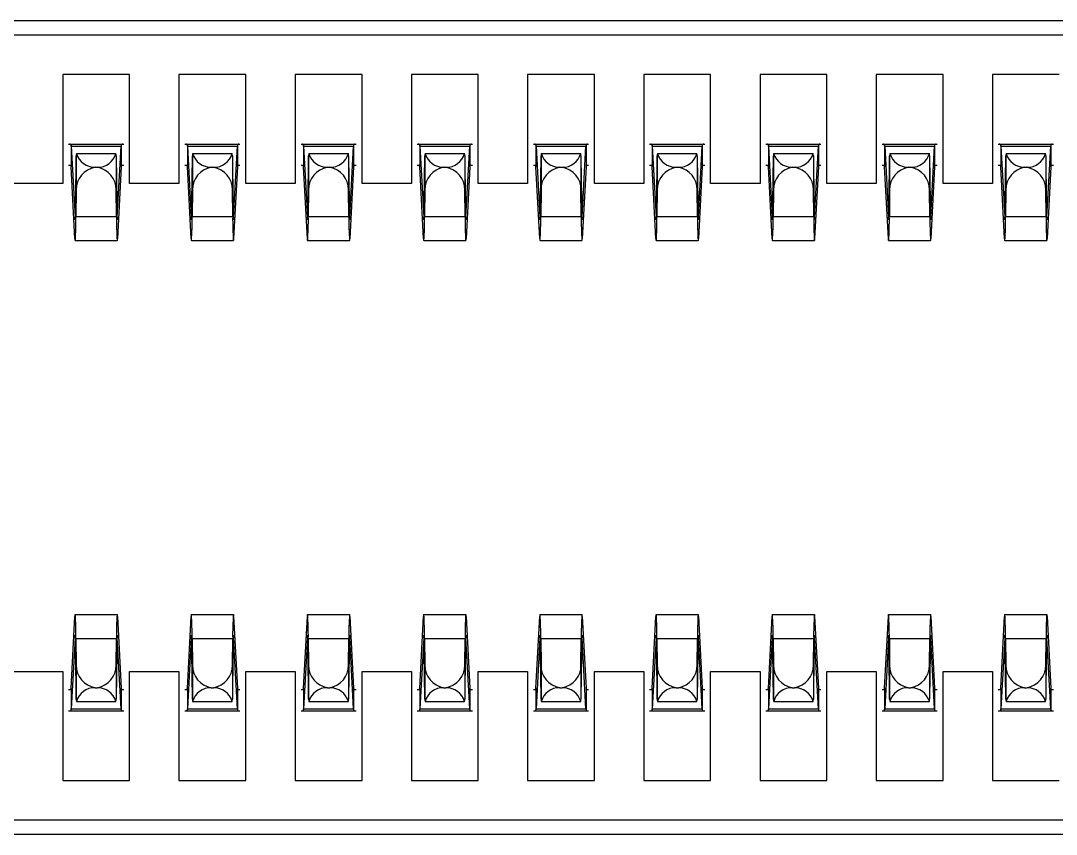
# Model space of a CAD drawing. Header units: millimetres. Extents: x -29 to 45, y -58 to 43.
# Drawn here: x -0.52 to 6.61, y -17.04 to -11.44 of the extents above; entities that cross this region are included whole.
import ezdxf

# ---------------------------------------------------------------- set-up
doc = ezdxf.new("R2010")
doc.units = ezdxf.units.MM

msp = doc.modelspace()

# ---------------------------------------------------------------- linework, layer by layer
at = {"color": 7, "linetype": 'Continuous', "lineweight": 25}
for p, q in [((12.2, -11.44), (-13.75, -11.44)), ((12.3, -11.54), (-13.75, -11.54)), ((0.23, -11.81), (-0.23, -11.81)), ((-0.23, -11.81), (-0.23, -12.56)), ((0.23, -12.56), (0.23, -11.81)), ((0.57, -11.81), (0.57, -12.56)), ((1.03, -11.81), (0.57, -11.81)), ((1.03, -12.56), (1.03, -11.81)), ((1.37, -11.81), (1.37, -12.56)), ((1.83, -11.81), (1.37, -11.81)), ((1.83, -12.56), (1.83, -11.81)), ((2.17, -11.81), (2.17, -12.56)), ((2.63, -11.81), (2.17, -11.81)), ((2.63, -12.56), (2.63, -11.81)), ((3.43, -11.81), (2.97, -11.81)), ((2.97, -11.81), (2.97, -12.56)), ((3.43, -12.56), (3.43, -11.81)), ((4.23, -11.81), (3.77, -11.81)), ((3.77, -11.81), (3.77, -12.56)), ((4.23, -12.56), (4.23, -11.81)), ((5.03, -11.81), (4.57, -11.81)), ((4.57, -11.81), (4.57, -12.56)), ((5.03, -12.56), (5.03, -11.81)), ((5.37, -11.81), (5.37, -12.56)), ((5.83, -11.81), (5.37, -11.81)), ((5.83, -12.56), (5.83, -11.81)), ((6.17, -11.81), (6.17, -12.56)), ((6.63, -11.81), (6.17, -11.81)), ((-0.1896, -12.29), (0.1896, -12.29)), ((-0.1722, -12.2962), (-0.1722, -12.4452)), ((-0.1717, -12.304), (-0.1455, -12.793)), ((-0.1717, -12.304), (0.1717, -12.304)), ((0.1455, -12.793), (0.1717, -12.304)), ((0.1722, -12.2962), (0.1722, -12.4452)), ((0.6104, -12.29), (0.9896, -12.29)), ((0.6278, -12.2962), (0.6278, -12.4452)), ((0.6283, -12.304), (0.6545, -12.793)), ((0.6283, -12.304), (0.9717, -12.304)), ((0.9455, -12.793), (0.9717, -12.304)), ((0.9722, -12.2962), (0.9722, -12.4452)), ((1.4104, -12.29), (1.7896, -12.29)), ((1.4278, -12.2962), (1.4278, -12.4452)), ((1.4283, -12.304), (1.4545, -12.793)), ((1.4283, -12.304), (1.7717, -12.304)), ((1.7455, -12.793), (1.7717, -12.304)), ((1.7722, -12.2962), (1.7722, -12.4452)), ((2.2104, -12.29), (2.5896, -12.29)), ((2.2278, -12.2962), (2.2278, -12.4452)), ((2.2283, -12.304), (2.2545, -12.793)), ((2.2283, -12.304), (2.5717, -12.304)), ((2.5455, -12.793), (2.5717, -12.304)), ((2.5722, -12.2962), (2.5722, -12.4452)), ((3.0104, -12.29), (3.3896, -12.29)), ((3.0278, -12.2962), (3.0278, -12.4452)), ((3.0283, -12.304), (3.0545, -12.793)), ((3.0283, -12.304), (3.3717, -12.304)), ((3.3455, -12.793), (3.3717, -12.304)), ((3.3722, -12.2962), (3.3722, -12.4452)), ((3.8104, -12.29), (4.1896, -12.29)), ((3.8278, -12.2962), (3.8278, -12.4452)), ((3.8283, -12.304), (3.8545, -12.793)), ((3.8283, -12.304), (4.1717, -12.304)), ((4.1455, -12.793), (4.1717, -12.304)), ((4.1722, -12.2962), (4.1722, -12.4452)), ((4.6104, -12.29), (4.9896, -12.29)), ((4.6278, -12.2962), (4.6278, -12.4452)), ((4.6283, -12.304), (4.6545, -12.793)), ((4.6283, -12.304), (4.9717, -12.304)), ((4.9455, -12.793), (4.9717, -12.304)), ((4.9722, -12.2962), (4.9722, -12.4452)), ((5.4104, -12.29), (5.7896, -12.29)), ((5.4278, -12.2962), (5.4278, -12.4452)), ((5.4283, -12.304), (5.4545, -12.793)), ((5.4283, -12.304), (5.7717, -12.304)), ((5.7455, -12.793), (5.7717, -12.304)), ((5.7722, -12.2962), (5.7722, -12.4452)), ((6.2104, -12.29), (6.5896, -12.29)), ((6.2278, -12.2962), (6.2278, -12.4452)), ((6.2283, -12.304), (6.2545, -12.793)), ((6.2283, -12.304), (6.5717, -12.304)), ((6.5455, -12.793), (6.5717, -12.304)), ((6.5722, -12.2962), (6.5722, -12.4452)), ((-0.1412, -12.693), (-0.1375, -12.3702)), ((-0.1375, -12.3702), (-0.1375, -12.6049)), ((-0.1359, -12.354), (0.1359, -12.354)), ((0.1375, -12.3702), (0.1375, -12.6049)), ((0.1375, -12.3702), (0.1412, -12.693)), ((0.6588, -12.693), (0.6625, -12.3702)), ((0.6625, -12.3702), (0.6625, -12.6049)), ((0.6641, -12.354), (0.9359, -12.354)), ((0.9375, -12.3702), (0.9375, -12.6049)), ((0.9375, -12.3702), (0.9412, -12.693)), ((1.4588, -12.693), (1.4625, -12.3702)), ((1.4625, -12.3702), (1.4625, -12.6049)), ((1.4641, -12.354), (1.7359, -12.354)), ((1.7375, -12.3702), (1.7375, -12.6049)), ((1.7375, -12.3702), (1.7412, -12.693)), ((2.2588, -12.693), (2.2625, -12.3702)), ((2.2625, -12.3702), (2.2625, -12.6049)), ((2.2641, -12.354), (2.5359, -12.354)), ((2.5375, -12.3702), (2.5375, -12.6049)), ((2.5375, -12.3702), (2.5412, -12.693)), ((3.0588, -12.693), (3.0625, -12.3702)), ((3.0625, -12.3702), (3.0625, -12.6049)), ((3.0641, -12.354), (3.3359, -12.354)), ((3.3375, -12.3702), (3.3375, -12.6049)), ((3.3375, -12.3702), (3.3412, -12.693)), ((3.8588, -12.693), (3.8625, -12.3702)), ((3.8625, -12.3702), (3.8625, -12.6049)), ((3.8641, -12.354), (4.1359, -12.354)), ((4.1375, -12.3702), (4.1375, -12.6049)), ((4.1375, -12.3702), (4.1412, -12.693)), ((4.6588, -12.693), (4.6625, -12.3702)), ((4.6625, -12.3702), (4.6625, -12.6049)), ((4.6641, -12.354), (4.9359, -12.354)), ((4.9375, -12.3702), (4.9375, -12.6049)), ((4.9375, -12.3702), (4.9412, -12.693)), ((5.4588, -12.693), (5.4625, -12.3702)), ((5.4625, -12.3702), (5.4625, -12.6049)), ((5.4641, -12.354), (5.7359, -12.354)), ((5.7375, -12.3702), (5.7375, -12.6049)), ((5.7375, -12.3702), (5.7412, -12.693)), ((6.2588, -12.693), (6.2625, -12.3702)), ((6.2625, -12.3702), (6.2625, -12.6049)), ((6.2641, -12.354), (6.5359, -12.354)), ((6.5375, -12.3702), (6.5375, -12.6049)), ((6.5375, -12.3702), (6.5412, -12.693)), ((-0.1896, -12.435), (-0.1751, -12.435)), ((-0.146, -12.938), (-0.1722, -12.4452)), ((-0.0081, -12.449), (0.0081, -12.449)), ((0.1722, -12.4452), (0.146, -12.938)), ((0.1751, -12.435), (0.1896, -12.435)), ((0.6104, -12.435), (0.6249, -12.435)), ((0.654, -12.938), (0.6278, -12.4452)), ((0.7919, -12.449), (0.8081, -12.449)), ((0.9722, -12.4452), (0.946, -12.938)), ((0.9751, -12.435), (0.9896, -12.435)), ((1.4104, -12.435), (1.4249, -12.435)), ((1.454, -12.938), (1.4278, -12.4452)), ((1.5919, -12.449), (1.6081, -12.449)), ((1.7722, -12.4452), (1.746, -12.938)), ((1.7751, -12.435), (1.7896, -12.435)), ((2.2104, -12.435), (2.2249, -12.435)), ((2.254, -12.938), (2.2278, -12.4452)), ((2.3919, -12.449), (2.4081, -12.449)), ((2.5722, -12.4452), (2.546, -12.938)), ((2.5751, -12.435), (2.5896, -12.435)), ((3.0104, -12.435), (3.0249, -12.435)), ((3.054, -12.938), (3.0278, -12.4452)), ((3.1919, -12.449), (3.2081, -12.449)), ((3.3722, -12.4452), (3.346, -12.938)), ((3.3751, -12.435), (3.3896, -12.435)), ((3.8104, -12.435), (3.8249, -12.435)), ((3.854, -12.938), (3.8278, -12.4452)), ((3.9919, -12.449), (4.0081, -12.449)), ((4.1722, -12.4452), (4.146, -12.938)), ((4.1751, -12.435), (4.1896, -12.435)), ((4.6104, -12.435), (4.6249, -12.435)), ((4.654, -12.938), (4.6278, -12.4452)), ((4.7919, -12.449), (4.8081, -12.449)), ((4.9722, -12.4452), (4.946, -12.938)), ((4.9751, -12.435), (4.9896, -12.435)), ((5.4104, -12.435), (5.4249, -12.435)), ((5.454, -12.938), (5.4278, -12.4452)), ((5.5919, -12.449), (5.6081, -12.449)), ((5.7722, -12.4452), (5.746, -12.938)), ((5.7751, -12.435), (5.7896, -12.435)), ((6.2104, -12.435), (6.2249, -12.435)), ((6.254, -12.938), (6.2278, -12.4452)), ((6.3919, -12.449), (6.4081, -12.449)), ((6.5722, -12.4452), (6.546, -12.938)), ((6.5751, -12.435), (6.5896, -12.435)), ((-0.23, -12.56), (-0.57, -12.56)), ((-0.1375, -12.6049), (-0.1396, -12.7881)), ((0.1396, -12.7881), (0.1375, -12.6049)), ((0.57, -12.56), (0.23, -12.56)), ((0.6625, -12.6049), (0.6604, -12.7881)), ((0.9396, -12.7881), (0.9375, -12.6049)), ((1.37, -12.56), (1.03, -12.56)), ((1.4625, -12.6049), (1.4604, -12.7881)), ((1.7396, -12.7881), (1.7375, -12.6049)), ((2.17, -12.56), (1.83, -12.56)), ((2.2625, -12.6049), (2.2604, -12.7881)), ((2.5396, -12.7881), (2.5375, -12.6049)), ((2.97, -12.56), (2.63, -12.56)), ((3.0625, -12.6049), (3.0604, -12.7881)), ((3.3396, -12.7881), (3.3375, -12.6049)), ((3.77, -12.56), (3.43, -12.56)), ((3.8625, -12.6049), (3.8604, -12.7881)), ((4.1396, -12.7881), (4.1375, -12.6049)), ((4.57, -12.56), (4.23, -12.56)), ((4.6625, -12.6049), (4.6604, -12.7881)), ((4.9396, -12.7881), (4.9375, -12.6049)), ((5.37, -12.56), (5.03, -12.56)), ((5.4625, -12.6049), (5.4604, -12.7881)), ((5.7396, -12.7881), (5.7375, -12.6049)), ((6.17, -12.56), (5.83, -12.56)), ((6.2625, -12.6049), (6.2604, -12.7881)), ((6.5396, -12.7881), (6.5375, -12.6049)), ((-0.1455, -12.793), (-0.1429, -12.793)), ((-0.1396, -12.7881), (0.1396, -12.7881)), ((0.1429, -12.793), (0.1455, -12.793)), ((0.6545, -12.793), (0.6571, -12.793)), ((0.6604, -12.7881), (0.9396, -12.7881)), ((0.9429, -12.793), (0.9455, -12.793)), ((1.4545, -12.793), (1.4571, -12.793)), ((1.4604, -12.7881), (1.7396, -12.7881)), ((1.7429, -12.793), (1.7455, -12.793)), ((2.2545, -12.793), (2.2571, -12.793)), ((2.2604, -12.7881), (2.5396, -12.7881)), ((2.5429, -12.793), (2.5455, -12.793)), ((3.0545, -12.793), (3.0571, -12.793)), ((3.0604, -12.7881), (3.3396, -12.7881)), ((3.3429, -12.793), (3.3455, -12.793)), ((3.8545, -12.793), (3.8571, -12.793)), ((3.8604, -12.7881), (4.1396, -12.7881)), ((4.1429, -12.793), (4.1455, -12.793)), ((4.6545, -12.793), (4.6571, -12.793)), ((4.6604, -12.7881), (4.9396, -12.7881)), ((4.9429, -12.793), (4.9455, -12.793)), ((5.4545, -12.793), (5.4571, -12.793)), ((5.4604, -12.7881), (5.7396, -12.7881)), ((5.7429, -12.793), (5.7455, -12.793)), ((6.2545, -12.793), (6.2571, -12.793)), ((6.2604, -12.7881), (6.5396, -12.7881)), ((6.5429, -12.793), (6.5455, -12.793)), ((-0.1444, -12.952), (0.1444, -12.952)), ((0.6556, -12.952), (0.9444, -12.952)), ((1.4556, -12.952), (1.7444, -12.952)), ((2.2556, -12.952), (2.5444, -12.952)), ((3.0556, -12.952), (3.3444, -12.952)), ((3.8556, -12.952), (4.1444, -12.952)), ((4.6556, -12.952), (4.9444, -12.952)), ((5.4556, -12.952), (5.7444, -12.952)), ((6.2556, -12.952), (6.5444, -12.952)), ((-0.1722, -16.0348), (-0.146, -15.542)), ((-0.1444, -15.528), (0.1444, -15.528)), ((0.146, -15.542), (0.1722, -16.0348)), ((0.6278, -16.0348), (0.654, -15.542)), ((0.6556, -15.528), (0.9444, -15.528)), ((0.946, -15.542), (0.9722, -16.0348)), ((1.4278, -16.0348), (1.454, -15.542)), ((1.4556, -15.528), (1.7444, -15.528)), ((1.746, -15.542), (1.7722, -16.0348)), ((2.2278, -16.0348), (2.254, -15.542)), ((2.2556, -15.528), (2.5444, -15.528)), ((2.546, -15.542), (2.5722, -16.0348)), ((3.0278, -16.0348), (3.054, -15.542)), ((3.0556, -15.528), (3.3444, -15.528)), ((3.346, -15.542), (3.3722, -16.0348)), ((3.8278, -16.0348), (3.854, -15.542)), ((3.8556, -15.528), (4.1444, -15.528)), ((4.146, -15.542), (4.1722, -16.0348)), ((4.6278, -16.0348), (4.654, -15.542)), ((4.6556, -15.528), (4.9444, -15.528)), ((4.946, -15.542), (4.9722, -16.0348)), ((5.4278, -16.0348), (5.454, -15.542)), ((5.4556, -15.528), (5.7444, -15.528)), ((5.746, -15.542), (5.7722, -16.0348)), ((6.2278, -16.0348), (6.254, -15.542)), ((6.2556, -15.528), (6.5444, -15.528)), ((6.546, -15.542), (6.5722, -16.0348)), ((-0.1455, -15.687), (-0.1717, -16.176)), ((-0.1455, -15.687), (-0.1429, -15.687)), ((-0.1396, -15.6919), (-0.1375, -15.8751)), ((-0.1396, -15.6919), (0.1396, -15.6919)), ((0.1375, -15.8751), (0.1396, -15.6919)), ((0.1429, -15.687), (0.1455, -15.687)), ((0.1717, -16.176), (0.1455, -15.687)), ((0.6545, -15.687), (0.6283, -16.176)), ((0.6545, -15.687), (0.6571, -15.687)), ((0.6604, -15.6919), (0.6625, -15.8751)), ((0.6604, -15.6919), (0.9396, -15.6919)), ((0.9375, -15.8751), (0.9396, -15.6919)), ((0.9429, -15.687), (0.9455, -15.687)), ((0.9717, -16.176), (0.9455, -15.687)), ((1.4545, -15.687), (1.4283, -16.176)), ((1.4545, -15.687), (1.4571, -15.687)), ((1.4604, -15.6919), (1.4625, -15.8751)), ((1.4604, -15.6919), (1.7396, -15.6919)), ((1.7375, -15.8751), (1.7396, -15.6919)), ((1.7429, -15.687), (1.7455, -15.687)), ((1.7717, -16.176), (1.7455, -15.687)), ((2.2545, -15.687), (2.2283, -16.176)), ((2.2545, -15.687), (2.2571, -15.687)), ((2.2604, -15.6919), (2.2625, -15.8751)), ((2.2604, -15.6919), (2.5396, -15.6919)), ((2.5375, -15.8751), (2.5396, -15.6919)), ((2.5429, -15.687), (2.5455, -15.687)), ((2.5717, -16.176), (2.5455, -15.687)), ((3.0545, -15.687), (3.0283, -16.176)), ((3.0545, -15.687), (3.0571, -15.687)), ((3.0604, -15.6919), (3.0625, -15.8751)), ((3.0604, -15.6919), (3.3396, -15.6919)), ((3.3375, -15.8751), (3.3396, -15.6919)), ((3.3429, -15.687), (3.3455, -15.687)), ((3.3717, -16.176), (3.3455, -15.687)), ((3.8545, -15.687), (3.8283, -16.176)), ((3.8545, -15.687), (3.8571, -15.687)), ((3.8604, -15.6919), (3.8625, -15.8751)), ((3.8604, -15.6919), (4.1396, -15.6919)), ((4.1375, -15.8751), (4.1396, -15.6919)), ((4.1429, -15.687), (4.1455, -15.687)), ((4.1717, -16.176), (4.1455, -15.687)), ((4.6545, -15.687), (4.6283, -16.176)), ((4.6545, -15.687), (4.6571, -15.687)), ((4.6604, -15.6919), (4.6625, -15.8751)), ((4.6604, -15.6919), (4.9396, -15.6919)), ((4.9375, -15.8751), (4.9396, -15.6919)), ((4.9429, -15.687), (4.9455, -15.687)), ((4.9717, -16.176), (4.9455, -15.687)), ((5.4545, -15.687), (5.4283, -16.176)), ((5.4545, -15.687), (5.4571, -15.687)), ((5.4604, -15.6919), (5.4625, -15.8751)), ((5.4604, -15.6919), (5.7396, -15.6919)), ((5.7375, -15.8751), (5.7396, -15.6919)), ((5.7429, -15.687), (5.7455, -15.687)), ((5.7717, -16.176), (5.7455, -15.687)), ((6.2545, -15.687), (6.2283, -16.176)), ((6.2545, -15.687), (6.2571, -15.687)), ((6.2604, -15.6919), (6.2625, -15.8751)), ((6.2604, -15.6919), (6.5396, -15.6919)), ((6.5375, -15.8751), (6.5396, -15.6919)), ((6.5429, -15.687), (6.5455, -15.687)), ((6.5717, -16.176), (6.5455, -15.687)), ((-0.1375, -16.1098), (-0.1412, -15.787)), ((0.1412, -15.787), (0.1375, -16.1098)), ((0.6625, -16.1098), (0.6588, -15.787)), ((0.9412, -15.787), (0.9375, -16.1098)), ((1.4625, -16.1098), (1.4588, -15.787)), ((1.7412, -15.787), (1.7375, -16.1098)), ((2.2625, -16.1098), (2.2588, -15.787)), ((2.5412, -15.787), (2.5375, -16.1098)), ((3.0625, -16.1098), (3.0588, -15.787)), ((3.3412, -15.787), (3.3375, -16.1098)), ((3.8625, -16.1098), (3.8588, -15.787)), ((4.1412, -15.787), (4.1375, -16.1098)), ((4.6625, -16.1098), (4.6588, -15.787)), ((4.9412, -15.787), (4.9375, -16.1098)), ((5.4625, -16.1098), (5.4588, -15.787)), ((5.7412, -15.787), (5.7375, -16.1098)), ((6.2625, -16.1098), (6.2588, -15.787)), ((6.5412, -15.787), (6.5375, -16.1098)), ((-0.1375, -15.8751), (-0.1375, -16.1098)), ((0.1375, -15.8751), (0.1375, -16.1098)), ((0.6625, -15.8751), (0.6625, -16.1098)), ((0.9375, -15.8751), (0.9375, -16.1098)), ((1.4625, -15.8751), (1.4625, -16.1098)), ((1.7375, -15.8751), (1.7375, -16.1098)), ((2.2625, -15.8751), (2.2625, -16.1098)), ((2.5375, -15.8751), (2.5375, -16.1098)), ((3.0625, -15.8751), (3.0625, -16.1098)), ((3.3375, -15.8751), (3.3375, -16.1098)), ((3.8625, -15.8751), (3.8625, -16.1098)), ((4.1375, -15.8751), (4.1375, -16.1098)), ((4.6625, -15.8751), (4.6625, -16.1098)), ((4.9375, -15.8751), (4.9375, -16.1098)), ((5.4625, -15.8751), (5.4625, -16.1098)), ((5.7375, -15.8751), (5.7375, -16.1098)), ((6.2625, -15.8751), (6.2625, -16.1098)), ((6.5375, -15.8751), (6.5375, -16.1098)), ((-0.57, -15.92), (-0.23, -15.92)), ((-0.23, -15.92), (-0.23, -16.67)), ((0.23, -16.67), (0.23, -15.92)), ((0.23, -15.92), (0.57, -15.92)), ((0.57, -15.92), (0.57, -16.67)), ((1.03, -16.67), (1.03, -15.92)), ((1.03, -15.92), (1.37, -15.92)), ((1.37, -15.92), (1.37, -16.67)), ((1.83, -16.67), (1.83, -15.92)), ((1.83, -15.92), (2.17, -15.92)), ((2.17, -15.92), (2.17, -16.67)), ((2.63, -16.67), (2.63, -15.92)), ((2.63, -15.92), (2.97, -15.92)), ((2.97, -15.92), (2.97, -16.67)), ((3.43, -16.67), (3.43, -15.92)), ((3.43, -15.92), (3.77, -15.92)), ((3.77, -15.92), (3.77, -16.67)), ((4.23, -16.67), (4.23, -15.92)), ((4.23, -15.92), (4.57, -15.92)), ((4.57, -15.92), (4.57, -16.67)), ((5.03, -16.67), (5.03, -15.92)), ((5.03, -15.92), (5.37, -15.92)), ((5.37, -15.92), (5.37, -16.67)), ((5.83, -16.67), (5.83, -15.92)), ((5.83, -15.92), (6.17, -15.92)), ((6.17, -15.92), (6.17, -16.67)), ((-0.1722, -16.0348), (-0.1722, -16.1838)), ((-0.0081, -16.031), (0.0081, -16.031)), ((0.1722, -16.0348), (0.1722, -16.1838)), ((0.6278, -16.0348), (0.6278, -16.1838)), ((0.7919, -16.031), (0.8081, -16.031)), ((0.9722, -16.0348), (0.9722, -16.1838)), ((1.4278, -16.0348), (1.4278, -16.1838)), ((1.5919, -16.031), (1.6081, -16.031)), ((1.7722, -16.0348), (1.7722, -16.1838)), ((2.2278, -16.0348), (2.2278, -16.1838)), ((2.3919, -16.031), (2.4081, -16.031)), ((2.5722, -16.0348), (2.5722, -16.1838)), ((3.0278, -16.0348), (3.0278, -16.1838)), ((3.1919, -16.031), (3.2081, -16.031)), ((3.3722, -16.0348), (3.3722, -16.1838)), ((3.8278, -16.0348), (3.8278, -16.1838)), ((3.9919, -16.031), (4.0081, -16.031)), ((4.1722, -16.0348), (4.1722, -16.1838)), ((4.6278, -16.0348), (4.6278, -16.1838)), ((4.7919, -16.031), (4.8081, -16.031)), ((4.9722, -16.0348), (4.9722, -16.1838)), ((5.4278, -16.0348), (5.4278, -16.1838)), ((5.5919, -16.031), (5.6081, -16.031)), ((5.7722, -16.0348), (5.7722, -16.1838)), ((6.2278, -16.0348), (6.2278, -16.1838)), ((6.3919, -16.031), (6.4081, -16.031)), ((6.5722, -16.0348), (6.5722, -16.1838)), ((-0.1751, -16.045), (-0.1896, -16.045)), ((0.1896, -16.045), (0.1751, -16.045)), ((0.6249, -16.045), (0.6104, -16.045)), ((0.9896, -16.045), (0.9751, -16.045)), ((1.4249, -16.045), (1.4104, -16.045)), ((1.7896, -16.045), (1.7751, -16.045)), ((2.2249, -16.045), (2.2104, -16.045)), ((2.5896, -16.045), (2.5751, -16.045)), ((3.0249, -16.045), (3.0104, -16.045)), ((3.3896, -16.045), (3.3751, -16.045)), ((3.8249, -16.045), (3.8104, -16.045)), ((4.1896, -16.045), (4.1751, -16.045)), ((4.6249, -16.045), (4.6104, -16.045)), ((4.9896, -16.045), (4.9751, -16.045)), ((5.4249, -16.045), (5.4104, -16.045)), ((5.7896, -16.045), (5.7751, -16.045)), ((6.2249, -16.045), (6.2104, -16.045)), ((6.5896, -16.045), (6.5751, -16.045)), ((-0.1717, -16.176), (0.1717, -16.176)), ((-0.1359, -16.126), (0.1359, -16.126)), ((0.6283, -16.176), (0.9717, -16.176)), ((0.6641, -16.126), (0.9359, -16.126)), ((1.4283, -16.176), (1.7717, -16.176)), ((1.4641, -16.126), (1.7359, -16.126)), ((2.2283, -16.176), (2.5717, -16.176)), ((2.2641, -16.126), (2.5359, -16.126)), ((3.0283, -16.176), (3.3717, -16.176)), ((3.0641, -16.126), (3.3359, -16.126)), ((3.8283, -16.176), (4.1717, -16.176)), ((3.8641, -16.126), (4.1359, -16.126)), ((4.6283, -16.176), (4.9717, -16.176)), ((4.6641, -16.126), (4.9359, -16.126)), ((5.4283, -16.176), (5.7717, -16.176)), ((5.4641, -16.126), (5.7359, -16.126)), ((6.2283, -16.176), (6.5717, -16.176)), ((6.2641, -16.126), (6.5359, -16.126)), ((-0.1896, -16.19), (0.1896, -16.19)), ((0.6104, -16.19), (0.9896, -16.19)), ((1.4104, -16.19), (1.7896, -16.19)), ((2.2104, -16.19), (2.5896, -16.19)), ((3.0104, -16.19), (3.3896, -16.19)), ((3.8104, -16.19), (4.1896, -16.19)), ((4.6104, -16.19), (4.9896, -16.19)), ((5.4104, -16.19), (5.7896, -16.19)), ((6.2104, -16.19), (6.5896, -16.19)), ((-0.23, -16.67), (0.23, -16.67)), ((0.57, -16.67), (1.03, -16.67)), ((1.37, -16.67), (1.83, -16.67)), ((2.17, -16.67), (2.63, -16.67)), ((2.97, -16.67), (3.43, -16.67)), ((3.77, -16.67), (4.23, -16.67)), ((4.57, -16.67), (5.03, -16.67)), ((5.37, -16.67), (5.83, -16.67)), ((6.17, -16.67), (6.63, -16.67)), ((-13.75, -16.94), (13.75, -16.94)), ((-13.75, -17.04), (13.75, -17.04))]:
    msp.add_line(p, q, dxfattribs=at)
at = {"color": 7, "linetype": 'Continuous', "lineweight": 25, "flags": 128}
for points in [[(-0.1412, -12.693), (-0.1417, -12.7319), (-0.1422, -12.764), (-0.1428, -12.7883), (-0.1434, -12.8037), (-0.1441, -12.8097), (-0.1448, -12.8061), (-0.1455, -12.793)], [(0.1455, -12.793), (0.1448, -12.8061), (0.1441, -12.8097), (0.1434, -12.8037), (0.1428, -12.7883), (0.1422, -12.764), (0.1417, -12.7319), (0.1412, -12.693)], [(0.6588, -12.693), (0.6583, -12.7319), (0.6578, -12.764), (0.6572, -12.7883), (0.6566, -12.8037), (0.6559, -12.8097), (0.6552, -12.8061), (0.6545, -12.793)], [(0.9455, -12.793), (0.9448, -12.8061), (0.9441, -12.8097), (0.9434, -12.8037), (0.9428, -12.7883), (0.9422, -12.764), (0.9417, -12.7319), (0.9412, -12.693)], [(1.4588, -12.693), (1.4583, -12.7319), (1.4578, -12.764), (1.4572, -12.7883), (1.4566, -12.8037), (1.4559, -12.8097), (1.4552, -12.8061), (1.4545, -12.793)], [(1.7455, -12.793), (1.7448, -12.8061), (1.7441, -12.8097), (1.7434, -12.8037), (1.7428, -12.7883), (1.7422, -12.764), (1.7417, -12.7319), (1.7412, -12.693)], [(2.2588, -12.693), (2.2583, -12.7319), (2.2578, -12.764), (2.2572, -12.7883), (2.2566, -12.8037), (2.2559, -12.8097), (2.2552, -12.8061), (2.2545, -12.793)], [(2.5455, -12.793), (2.5448, -12.8061), (2.5441, -12.8097), (2.5434, -12.8037), (2.5428, -12.7883), (2.5422, -12.764), (2.5417, -12.7319), (2.5412, -12.693)], [(3.0588, -12.693), (3.0583, -12.7319), (3.0578, -12.764), (3.0572, -12.7883), (3.0566, -12.8037), (3.0559, -12.8097), (3.0552, -12.8061), (3.0545, -12.793)], [(3.3455, -12.793), (3.3448, -12.8061), (3.3441, -12.8097), (3.3434, -12.8037), (3.3428, -12.7883), (3.3422, -12.764), (3.3417, -12.7319), (3.3412, -12.693)], [(3.8588, -12.693), (3.8583, -12.7319), (3.8578, -12.764), (3.8572, -12.7883), (3.8566, -12.8037), (3.8559, -12.8097), (3.8552, -12.8061), (3.8545, -12.793)], [(4.1455, -12.793), (4.1448, -12.8061), (4.1441, -12.8097), (4.1434, -12.8037), (4.1428, -12.7883), (4.1422, -12.764), (4.1417, -12.7319), (4.1412, -12.693)], [(4.6588, -12.693), (4.6583, -12.7319), (4.6578, -12.764), (4.6572, -12.7883), (4.6566, -12.8037), (4.6559, -12.8097), (4.6552, -12.8061), (4.6545, -12.793)], [(4.9455, -12.793), (4.9448, -12.8061), (4.9441, -12.8097), (4.9434, -12.8037), (4.9428, -12.7883), (4.9422, -12.764), (4.9417, -12.7319), (4.9412, -12.693)], [(5.4588, -12.693), (5.4583, -12.7319), (5.4578, -12.764), (5.4572, -12.7883), (5.4566, -12.8037), (5.4559, -12.8097), (5.4552, -12.8061), (5.4545, -12.793)], [(5.7455, -12.793), (5.7448, -12.8061), (5.7441, -12.8097), (5.7434, -12.8037), (5.7428, -12.7883), (5.7422, -12.764), (5.7417, -12.7319), (5.7412, -12.693)], [(6.2588, -12.693), (6.2583, -12.7319), (6.2578, -12.764), (6.2572, -12.7883), (6.2566, -12.8037), (6.2559, -12.8097), (6.2552, -12.8061), (6.2545, -12.793)], [(6.5455, -12.793), (6.5448, -12.8061), (6.5441, -12.8097), (6.5434, -12.8037), (6.5428, -12.7883), (6.5422, -12.764), (6.5417, -12.7319), (6.5412, -12.693)], [(-0.1455, -15.687), (-0.1448, -15.6739), (-0.1441, -15.6703), (-0.1434, -15.6763), (-0.1428, -15.6917), (-0.1422, -15.716), (-0.1417, -15.7481), (-0.1412, -15.787)], [(0.1412, -15.787), (0.1417, -15.7481), (0.1422, -15.716), (0.1428, -15.6917), (0.1434, -15.6763), (0.1441, -15.6703), (0.1448, -15.6739), (0.1455, -15.687)], [(0.6545, -15.687), (0.6552, -15.6739), (0.6559, -15.6703), (0.6566, -15.6763), (0.6572, -15.6917), (0.6578, -15.716), (0.6583, -15.7481), (0.6588, -15.787)], [(0.9412, -15.787), (0.9417, -15.7481), (0.9422, -15.716), (0.9428, -15.6917), (0.9434, -15.6763), (0.9441, -15.6703), (0.9448, -15.6739), (0.9455, -15.687)], [(1.4545, -15.687), (1.4552, -15.6739), (1.4559, -15.6703), (1.4566, -15.6763), (1.4572, -15.6917), (1.4578, -15.716), (1.4583, -15.7481), (1.4588, -15.787)], [(1.7412, -15.787), (1.7417, -15.7481), (1.7422, -15.716), (1.7428, -15.6917), (1.7434, -15.6763), (1.7441, -15.6703), (1.7448, -15.6739), (1.7455, -15.687)], [(2.2545, -15.687), (2.2552, -15.6739), (2.2559, -15.6703), (2.2566, -15.6763), (2.2572, -15.6917), (2.2578, -15.716), (2.2583, -15.7481), (2.2588, -15.787)], [(2.5412, -15.787), (2.5417, -15.7481), (2.5422, -15.716), (2.5428, -15.6917), (2.5434, -15.6763), (2.5441, -15.6703), (2.5448, -15.6739), (2.5455, -15.687)], [(3.0545, -15.687), (3.0552, -15.6739), (3.0559, -15.6703), (3.0566, -15.6763), (3.0572, -15.6917), (3.0578, -15.716), (3.0583, -15.7481), (3.0588, -15.787)], [(3.3412, -15.787), (3.3417, -15.7481), (3.3422, -15.716), (3.3428, -15.6917), (3.3434, -15.6763), (3.3441, -15.6703), (3.3448, -15.6739), (3.3455, -15.687)], [(3.8545, -15.687), (3.8552, -15.6739), (3.8559, -15.6703), (3.8566, -15.6763), (3.8572, -15.6917), (3.8578, -15.716), (3.8583, -15.7481), (3.8588, -15.787)], [(4.1412, -15.787), (4.1417, -15.7481), (4.1422, -15.716), (4.1428, -15.6917), (4.1434, -15.6763), (4.1441, -15.6703), (4.1448, -15.6739), (4.1455, -15.687)], [(4.6545, -15.687), (4.6552, -15.6739), (4.6559, -15.6703), (4.6566, -15.6763), (4.6572, -15.6917), (4.6578, -15.716), (4.6583, -15.7481), (4.6588, -15.787)], [(4.9412, -15.787), (4.9417, -15.7481), (4.9422, -15.716), (4.9428, -15.6917), (4.9434, -15.6763), (4.9441, -15.6703), (4.9448, -15.6739), (4.9455, -15.687)], [(5.4545, -15.687), (5.4552, -15.6739), (5.4559, -15.6703), (5.4566, -15.6763), (5.4572, -15.6917), (5.4578, -15.716), (5.4583, -15.7481), (5.4588, -15.787)], [(5.7412, -15.787), (5.7417, -15.7481), (5.7422, -15.716), (5.7428, -15.6917), (5.7434, -15.6763), (5.7441, -15.6703), (5.7448, -15.6739), (5.7455, -15.687)], [(6.2545, -15.687), (6.2552, -15.6739), (6.2559, -15.6703), (6.2566, -15.6763), (6.2572, -15.6917), (6.2578, -15.716), (6.2583, -15.7481), (6.2588, -15.787)], [(6.5412, -15.787), (6.5417, -15.7481), (6.5422, -15.716), (6.5428, -15.6917), (6.5434, -15.6763), (6.5441, -15.6703), (6.5448, -15.6739), (6.5455, -15.687)]]:
    msp.add_lwpolyline(points, dxfattribs=at)
at = {"color": 7, "linetype": 'Continuous', "lineweight": 25}
for centre, radius, start, end in [((-0.4639, -12.3188), 0.2926, 2.901, 4.43279), ((0.4639, -12.3188), 0.2926, 175.56721, 177.099), ((0.3361, -12.3188), 0.2926, 2.901, 4.43279), ((1.2639, -12.3188), 0.2926, 175.56721, 177.099), ((1.1361, -12.3188), 0.2926, 2.901, 4.43279), ((2.0639, -12.3188), 0.2926, 175.56721, 177.099), ((1.9361, -12.3188), 0.2926, 2.901, 4.43279), ((2.8639, -12.3188), 0.2926, 175.56721, 177.099), ((2.7361, -12.3188), 0.2926, 2.901, 4.43279), ((3.6639, -12.3188), 0.2926, 175.56721, 177.099), ((3.5361, -12.3188), 0.2926, 2.901, 4.43279), ((4.4639, -12.3188), 0.2926, 175.56721, 177.099), ((4.3361, -12.3188), 0.2926, 2.901, 4.43279), ((5.2639, -12.3188), 0.2926, 175.56721, 177.099), ((5.1361, -12.3188), 0.2926, 2.901, 4.43279), ((6.0639, -12.3188), 0.2926, 175.56721, 177.099), ((5.9361, -12.3188), 0.2926, 2.901, 4.43279), ((6.8639, -12.3188), 0.2926, 175.56721, 177.099), ((0.0615, -12.3811), 0.1993, 172.17078, 176.84435), ((-0.0087, -12.3162), 0.1328, 196.53104, 270.22231), ((0.0113, -12.3198), 0.1292, 268.59197, 344.65469), ((-0.0615, -12.3811), 0.1993, 3.15565, 7.82922), ((0.8615, -12.3811), 0.1993, 172.17078, 176.84435), ((0.7913, -12.3162), 0.1328, 196.53104, 270.22231), ((0.8113, -12.3198), 0.1292, 268.59197, 344.65469), ((0.7385, -12.3811), 0.1993, 3.15565, 7.82922), ((1.6615, -12.3811), 0.1993, 172.17078, 176.84435), ((1.5913, -12.3162), 0.1328, 196.53104, 270.22231), ((1.6113, -12.3198), 0.1292, 268.59197, 344.65469), ((1.5385, -12.3811), 0.1993, 3.15565, 7.82922), ((2.4615, -12.3811), 0.1993, 172.17078, 176.84435), ((2.3913, -12.3162), 0.1328, 196.53104, 270.22231), ((2.4113, -12.3198), 0.1292, 268.59197, 344.65469), ((2.3385, -12.3811), 0.1993, 3.15565, 7.82922), ((3.2615, -12.3811), 0.1993, 172.17078, 176.84435), ((3.1913, -12.3162), 0.1328, 196.53104, 270.22231), ((3.2113, -12.3198), 0.1292, 268.59197, 344.65469), ((3.1385, -12.3811), 0.1993, 3.15565, 7.82922), ((4.0615, -12.3811), 0.1993, 172.17078, 176.84435), ((3.9913, -12.3162), 0.1328, 196.53104, 270.22231), ((4.0113, -12.3198), 0.1292, 268.59197, 344.65469), ((3.9385, -12.3811), 0.1993, 3.15565, 7.82922), ((4.8615, -12.3811), 0.1993, 172.17078, 176.84435), ((4.7913, -12.3162), 0.1328, 196.53104, 270.22231), ((4.8113, -12.3198), 0.1292, 268.59197, 344.65469), ((4.7385, -12.3811), 0.1993, 3.15565, 7.82922), ((5.6615, -12.3811), 0.1993, 172.17078, 176.84435), ((5.5913, -12.3162), 0.1328, 196.53104, 270.22231), ((5.6113, -12.3198), 0.1292, 268.59197, 344.65469), ((5.5385, -12.3811), 0.1993, 3.15565, 7.82922), ((6.4615, -12.3811), 0.1993, 172.17078, 176.84435), ((6.3913, -12.3162), 0.1328, 196.53104, 270.22231), ((6.4113, -12.3198), 0.1292, 268.59197, 344.65469), ((6.3385, -12.3811), 0.1993, 3.15565, 7.82922), ((-0.1966, -12.4468), 0.0245, 3.66815, 28.79072), ((0.0171, -12.6016), 0.1546, 99.39617, 181.24139), ((-0.0171, -12.6016), 0.1546, 358.75861, 80.60383), ((0.1966, -12.4468), 0.0245, 151.20928, 176.33185), ((0.6034, -12.4468), 0.0245, 3.66815, 28.79072), ((0.8171, -12.6016), 0.1546, 99.39617, 181.24139), ((0.7829, -12.6016), 0.1546, 358.75861, 80.60383), ((0.9966, -12.4468), 0.0245, 151.20928, 176.33185), ((1.4034, -12.4468), 0.0245, 3.66815, 28.79072), ((1.6171, -12.6016), 0.1546, 99.39617, 181.24139), ((1.5829, -12.6016), 0.1546, 358.75861, 80.60383), ((1.7966, -12.4468), 0.0245, 151.20928, 176.33185), ((2.2034, -12.4468), 0.0245, 3.66815, 28.79072), ((2.4171, -12.6016), 0.1546, 99.39617, 181.24139), ((2.3829, -12.6016), 0.1546, 358.75861, 80.60383), ((2.5966, -12.4468), 0.0245, 151.20928, 176.33185), ((3.0034, -12.4468), 0.0245, 3.66815, 28.79072), ((3.2171, -12.6016), 0.1546, 99.39617, 181.24139), ((3.1829, -12.6016), 0.1546, 358.75861, 80.60383), ((3.3966, -12.4468), 0.0245, 151.20928, 176.33185), ((3.8034, -12.4468), 0.0245, 3.66815, 28.79072), ((4.0171, -12.6016), 0.1546, 99.39617, 181.24139), ((3.9829, -12.6016), 0.1546, 358.75861, 80.60383), ((4.1966, -12.4468), 0.0245, 151.20928, 176.33185), ((4.6034, -12.4468), 0.0245, 3.66815, 28.79072), ((4.8171, -12.6016), 0.1546, 99.39617, 181.24139), ((4.7829, -12.6016), 0.1546, 358.75861, 80.60383), ((4.9966, -12.4468), 0.0245, 151.20928, 176.33185), ((5.4034, -12.4468), 0.0245, 3.66815, 28.79072), ((5.6171, -12.6016), 0.1546, 99.39617, 181.24139), ((5.5829, -12.6016), 0.1546, 358.75861, 80.60383), ((5.7966, -12.4468), 0.0245, 151.20928, 176.33185), ((6.2034, -12.4468), 0.0245, 3.66815, 28.79072), ((6.4171, -12.6016), 0.1546, 99.39617, 181.24139), ((6.3829, -12.6016), 0.1546, 358.75861, 80.60383), ((6.5966, -12.4468), 0.0245, 151.20928, 176.33185), ((-1.9429, -12.8169), 1.8035, 355.70433, 0.91633), ((2.2556, -12.8077), 2.1161, 179.46883, 183.9105), ((-1.1429, -12.8169), 1.8035, 355.70433, 0.91633), ((3.0556, -12.8077), 2.1161, 179.46883, 183.9105), ((-0.3429, -12.8169), 1.8035, 355.70433, 0.91633), ((3.8556, -12.8077), 2.1161, 179.46883, 183.9105), ((0.4571, -12.8169), 1.8035, 355.70433, 0.91633), ((4.6556, -12.8077), 2.1161, 179.46883, 183.9105), ((1.2571, -12.8169), 1.8035, 355.70433, 0.91633), ((5.4556, -12.8077), 2.1161, 179.46883, 183.9105), ((2.0571, -12.8169), 1.8035, 355.70433, 0.91633), ((6.2556, -12.8077), 2.1161, 179.46883, 183.9105), ((2.8571, -12.8169), 1.8035, 355.70433, 0.91633), ((7.0556, -12.8077), 2.1161, 179.46883, 183.9105), ((3.6571, -12.8169), 1.8035, 355.70433, 0.91633), ((7.8556, -12.8077), 2.1161, 179.46883, 183.9105), ((4.4571, -12.8169), 1.8035, 355.70433, 0.91633), ((8.6556, -12.8077), 2.1161, 179.46883, 183.9105), ((-0.0986, -12.9398), 0.0475, 177.86927, 194.93838), ((0.0986, -12.9398), 0.0475, 345.06162, 2.13073), ((0.7014, -12.9398), 0.0475, 177.86927, 194.93838), ((0.8986, -12.9398), 0.0475, 345.06162, 2.13073), ((1.5014, -12.9398), 0.0475, 177.86927, 194.93838), ((1.6986, -12.9398), 0.0475, 345.06162, 2.13073), ((2.3014, -12.9398), 0.0475, 177.86927, 194.93838), ((2.4986, -12.9398), 0.0475, 345.06162, 2.13073), ((3.1014, -12.9398), 0.0475, 177.86927, 194.93838), ((3.2986, -12.9398), 0.0475, 345.06162, 2.13073), ((3.9014, -12.9398), 0.0475, 177.86927, 194.93838), ((4.0986, -12.9398), 0.0475, 345.06162, 2.13073), ((4.7014, -12.9398), 0.0475, 177.86927, 194.93838), ((4.8986, -12.9398), 0.0475, 345.06162, 2.13073), ((5.5014, -12.9398), 0.0475, 177.86927, 194.93838), ((5.6986, -12.9398), 0.0475, 345.06162, 2.13073), ((6.3014, -12.9398), 0.0475, 177.86927, 194.93838), ((6.4986, -12.9398), 0.0475, 345.06162, 2.13073), ((-0.0986, -15.5402), 0.0475, 165.06162, 182.13073), ((-2.2556, -15.6723), 2.1161, 359.46883, 3.9105), ((1.9429, -15.6631), 1.8035, 175.70433, 180.91633), ((0.0986, -15.5402), 0.0475, 357.86927, 14.93838), ((0.7014, -15.5402), 0.0475, 165.06162, 182.13073), ((-1.4556, -15.6723), 2.1161, 359.46883, 3.9105), ((2.7429, -15.6631), 1.8035, 175.70433, 180.91633), ((0.8986, -15.5402), 0.0475, 357.86927, 14.93838), ((1.5014, -15.5402), 0.0475, 165.06162, 182.13073), ((-0.6556, -15.6723), 2.1161, 359.46883, 3.9105), ((3.5429, -15.6631), 1.8035, 175.70433, 180.91633), ((1.6986, -15.5402), 0.0475, 357.86927, 14.93838), ((2.3014, -15.5402), 0.0475, 165.06162, 182.13073), ((0.1444, -15.6723), 2.1161, 359.46883, 3.9105), ((4.3429, -15.6631), 1.8035, 175.70433, 180.91633), ((2.4986, -15.5402), 0.0475, 357.86927, 14.93838), ((3.1014, -15.5402), 0.0475, 165.06162, 182.13073), ((0.9444, -15.6723), 2.1161, 359.46883, 3.9105), ((5.1429, -15.6631), 1.8035, 175.70433, 180.91633), ((3.2986, -15.5402), 0.0475, 357.86927, 14.93838), ((3.9014, -15.5402), 0.0475, 165.06162, 182.13073), ((1.7444, -15.6723), 2.1161, 359.46883, 3.9105), ((5.9429, -15.6631), 1.8035, 175.70433, 180.91633), ((4.0986, -15.5402), 0.0475, 357.86927, 14.93838), ((4.7014, -15.5402), 0.0475, 165.06162, 182.13073), ((2.5444, -15.6723), 2.1161, 359.46883, 3.9105), ((6.7429, -15.6631), 1.8035, 175.70433, 180.91633), ((4.8986, -15.5402), 0.0475, 357.86927, 14.93838), ((5.5014, -15.5402), 0.0475, 165.06162, 182.13073), ((3.3444, -15.6723), 2.1161, 359.46883, 3.9105), ((7.5429, -15.6631), 1.8035, 175.70433, 180.91633), ((5.6986, -15.5402), 0.0475, 357.86927, 14.93838), ((6.3014, -15.5402), 0.0475, 165.06162, 182.13073), ((4.1444, -15.6723), 2.1161, 359.46883, 3.9105), ((8.3429, -15.6631), 1.8035, 175.70433, 180.91633), ((6.4986, -15.5402), 0.0475, 357.86927, 14.93838), ((0.0171, -15.8784), 0.1546, 178.75861, 260.60383), ((-0.0171, -15.8784), 0.1546, 279.39617, 1.24139), ((0.8171, -15.8784), 0.1546, 178.75861, 260.60383), ((0.7829, -15.8784), 0.1546, 279.39617, 1.24139), ((1.6171, -15.8784), 0.1546, 178.75861, 260.60383), ((1.5829, -15.8784), 0.1546, 279.39617, 1.24139), ((2.4171, -15.8784), 0.1546, 178.75861, 260.60383), ((2.3829, -15.8784), 0.1546, 279.39617, 1.24139), ((3.2171, -15.8784), 0.1546, 178.75861, 260.60383), ((3.1829, -15.8784), 0.1546, 279.39617, 1.24139), ((4.0171, -15.8784), 0.1546, 178.75861, 260.60383), ((3.9829, -15.8784), 0.1546, 279.39617, 1.24139), ((4.8171, -15.8784), 0.1546, 178.75861, 260.60383), ((4.7829, -15.8784), 0.1546, 279.39617, 1.24139), ((5.6171, -15.8784), 0.1546, 178.75861, 260.60383), ((5.5829, -15.8784), 0.1546, 279.39617, 1.24139), ((6.4171, -15.8784), 0.1546, 178.75861, 260.60383), ((6.3829, -15.8784), 0.1546, 279.39617, 1.24139), ((-0.1966, -16.0332), 0.0245, 331.20928, 356.33185), ((-0.0113, -16.1602), 0.1292, 88.59197, 164.65469), ((0.0087, -16.1638), 0.1328, 16.53104, 90.22231), ((0.1966, -16.0332), 0.0245, 183.66815, 208.79072), ((0.6034, -16.0332), 0.0245, 331.20928, 356.33185), ((0.7887, -16.1602), 0.1292, 88.59197, 164.65469), ((0.8087, -16.1638), 0.1328, 16.53104, 90.22231), ((0.9966, -16.0332), 0.0245, 183.66815, 208.79072), ((1.4034, -16.0332), 0.0245, 331.20928, 356.33185), ((1.5887, -16.1602), 0.1292, 88.59197, 164.65469), ((1.6087, -16.1638), 0.1328, 16.53104, 90.22231), ((1.7966, -16.0332), 0.0245, 183.66815, 208.79072), ((2.2034, -16.0332), 0.0245, 331.20928, 356.33185), ((2.3887, -16.1602), 0.1292, 88.59197, 164.65469), ((2.4087, -16.1638), 0.1328, 16.53104, 90.22231), ((2.5966, -16.0332), 0.0245, 183.66815, 208.79072), ((3.0034, -16.0332), 0.0245, 331.20928, 356.33185), ((3.1887, -16.1602), 0.1292, 88.59197, 164.65469), ((3.2087, -16.1638), 0.1328, 16.53104, 90.22231), ((3.3966, -16.0332), 0.0245, 183.66815, 208.79072), ((3.8034, -16.0332), 0.0245, 331.20928, 356.33185), ((3.9887, -16.1602), 0.1292, 88.59197, 164.65469), ((4.0087, -16.1638), 0.1328, 16.53104, 90.22231), ((4.1966, -16.0332), 0.0245, 183.66815, 208.79072), ((4.6034, -16.0332), 0.0245, 331.20928, 356.33185), ((4.7887, -16.1602), 0.1292, 88.59197, 164.65469), ((4.8087, -16.1638), 0.1328, 16.53104, 90.22231), ((4.9966, -16.0332), 0.0245, 183.66815, 208.79072), ((5.4034, -16.0332), 0.0245, 331.20928, 356.33185), ((5.5887, -16.1602), 0.1292, 88.59197, 164.65469), ((5.6087, -16.1638), 0.1328, 16.53104, 90.22231), ((5.7966, -16.0332), 0.0245, 183.66815, 208.79072), ((6.2034, -16.0332), 0.0245, 331.20928, 356.33185), ((6.3887, -16.1602), 0.1292, 88.59197, 164.65469), ((6.4087, -16.1638), 0.1328, 16.53104, 90.22231), ((6.5966, -16.0332), 0.0245, 183.66815, 208.79072), ((0.0615, -16.0989), 0.1993, 183.15565, 187.82922), ((-0.0615, -16.0989), 0.1993, 352.17078, 356.84435), ((0.8615, -16.0989), 0.1993, 183.15565, 187.82922), ((0.7385, -16.0989), 0.1993, 352.17078, 356.84435), ((1.6615, -16.0989), 0.1993, 183.15565, 187.82922), ((1.5385, -16.0989), 0.1993, 352.17078, 356.84435), ((2.4615, -16.0989), 0.1993, 183.15565, 187.82922), ((2.3385, -16.0989), 0.1993, 352.17078, 356.84435), ((3.2615, -16.0989), 0.1993, 183.15565, 187.82922), ((3.1385, -16.0989), 0.1993, 352.17078, 356.84435), ((4.0615, -16.0989), 0.1993, 183.15565, 187.82922), ((3.9385, -16.0989), 0.1993, 352.17078, 356.84435), ((4.8615, -16.0989), 0.1993, 183.15565, 187.82922), ((4.7385, -16.0989), 0.1993, 352.17078, 356.84435), ((5.6615, -16.0989), 0.1993, 183.15565, 187.82922), ((5.5385, -16.0989), 0.1993, 352.17078, 356.84435), ((6.4615, -16.0989), 0.1993, 183.15565, 187.82922), ((6.3385, -16.0989), 0.1993, 352.17078, 356.84435), ((-0.4639, -16.1612), 0.2926, 355.56721, 357.099), ((0.4639, -16.1612), 0.2926, 182.901, 184.43279), ((0.3361, -16.1612), 0.2926, 355.56721, 357.099), ((1.2639, -16.1612), 0.2926, 182.901, 184.43279), ((1.1361, -16.1612), 0.2926, 355.56721, 357.099), ((2.0639, -16.1612), 0.2926, 182.901, 184.43279), ((1.9361, -16.1612), 0.2926, 355.56721, 357.099), ((2.8639, -16.1612), 0.2926, 182.901, 184.43279), ((2.7361, -16.1612), 0.2926, 355.56721, 357.099), ((3.6639, -16.1612), 0.2926, 182.901, 184.43279), ((3.5361, -16.1612), 0.2926, 355.56721, 357.099), ((4.4639, -16.1612), 0.2926, 182.901, 184.43279), ((4.3361, -16.1612), 0.2926, 355.56721, 357.099), ((5.2639, -16.1612), 0.2926, 182.901, 184.43279), ((5.1361, -16.1612), 0.2926, 355.56721, 357.099), ((6.0639, -16.1612), 0.2926, 182.901, 184.43279), ((5.9361, -16.1612), 0.2926, 355.56721, 357.099), ((6.8639, -16.1612), 0.2926, 182.901, 184.43279)]:
    msp.add_arc(centre, radius, start, end, dxfattribs=at)
for points, knots in [([(-0.1722, -12.2962), (-0.1729, -12.2941), (-0.1741, -12.2903), (-0.1802, -12.2901), (-0.1828, -12.29)], [0, 0, 0, 0, 0.559652, 1, 1, 1, 1]), ([(0.1828, -12.29), (0.1796, -12.2902), (0.1737, -12.2906), (0.1726, -12.2945), (0.1722, -12.2962)], [0, 0, 0, 0, 0.559652, 1, 1, 1, 1]), ([(0.6278, -12.2962), (0.6271, -12.2941), (0.6259, -12.2903), (0.6198, -12.2901), (0.6172, -12.29)], [0, 0, 0, 0, 0.559652, 1, 1, 1, 1]), ([(0.9828, -12.29), (0.9796, -12.2902), (0.9737, -12.2906), (0.9726, -12.2945), (0.9722, -12.2962)], [0, 0, 0, 0, 0.5596519, 1, 1, 1, 1]), ([(1.4278, -12.2962), (1.4271, -12.2941), (1.4259, -12.2903), (1.4198, -12.2901), (1.4172, -12.29)], [0, 0, 0, 0, 0.559652, 1, 1, 1, 1]), ([(1.7828, -12.29), (1.7796, -12.2902), (1.7737, -12.2906), (1.7726, -12.2945), (1.7722, -12.2962)], [0, 0, 0, 0, 0.559652, 1, 1, 1, 1]), ([(2.2278, -12.2962), (2.2271, -12.2941), (2.2259, -12.2903), (2.2198, -12.2901), (2.2172, -12.29)], [0, 0, 0, 0, 0.559652, 1, 1, 1, 1]), ([(2.5828, -12.29), (2.5796, -12.2902), (2.5737, -12.2906), (2.5726, -12.2945), (2.5722, -12.2962)], [0, 0, 0, 0, 0.559652, 1, 1, 1, 1]), ([(3.0278, -12.2962), (3.0271, -12.2941), (3.0259, -12.2903), (3.0198, -12.2901), (3.0172, -12.29)], [0, 0, 0, 0, 0.559652, 1, 1, 1, 1]), ([(3.3828, -12.29), (3.3796, -12.2902), (3.3737, -12.2906), (3.3726, -12.2945), (3.3722, -12.2962)], [0, 0, 0, 0, 0.559652, 1, 1, 1, 1]), ([(3.8278, -12.2962), (3.8271, -12.2941), (3.8259, -12.2903), (3.8198, -12.2901), (3.8172, -12.29)], [0, 0, 0, 0, 0.559652, 1, 1, 1, 1]), ([(4.1828, -12.29), (4.1796, -12.2902), (4.1737, -12.2906), (4.1726, -12.2945), (4.1722, -12.2962)], [0, 0, 0, 0, 0.559652, 1, 1, 1, 1]), ([(4.6278, -12.2962), (4.6271, -12.2941), (4.6259, -12.2903), (4.6198, -12.2901), (4.6172, -12.29)], [0, 0, 0, 0, 0.559652, 1, 1, 1, 1]), ([(4.9828, -12.29), (4.9796, -12.2902), (4.9737, -12.2906), (4.9726, -12.2945), (4.9722, -12.2962)], [0, 0, 0, 0, 0.559652, 1, 1, 1, 1]), ([(5.4278, -12.2962), (5.4271, -12.2941), (5.4259, -12.2903), (5.4198, -12.2901), (5.4172, -12.29)], [0, 0, 0, 0, 0.559652, 1, 1, 1, 1]), ([(5.7828, -12.29), (5.7796, -12.2902), (5.7737, -12.2906), (5.7726, -12.2945), (5.7722, -12.2962)], [0, 0, 0, 0, 0.5596519, 1, 1, 1, 1]), ([(6.2278, -12.2962), (6.2271, -12.2941), (6.2259, -12.2903), (6.2198, -12.2901), (6.2172, -12.29)], [0, 0, 0, 0, 0.559652, 1, 1, 1, 1]), ([(6.5828, -12.29), (6.5796, -12.2902), (6.5737, -12.2906), (6.5726, -12.2945), (6.5722, -12.2962)], [0, 0, 0, 0, 0.559652, 1, 1, 1, 1]), ([(-0.1828, -16.19), (-0.1796, -16.1898), (-0.1737, -16.1894), (-0.1726, -16.1855), (-0.1722, -16.1838)], [0, 0, 0, 0, 0.559652, 1, 1, 1, 1]), ([(0.1722, -16.1838), (0.1729, -16.1859), (0.1741, -16.1897), (0.1802, -16.1899), (0.1828, -16.19)], [0, 0, 0, 0, 0.559652, 1, 1, 1, 1]), ([(0.6172, -16.19), (0.6204, -16.1898), (0.6263, -16.1894), (0.6274, -16.1855), (0.6278, -16.1838)], [0, 0, 0, 0, 0.559652, 1, 1, 1, 1]), ([(0.9722, -16.1838), (0.9729, -16.1859), (0.9741, -16.1897), (0.9802, -16.1899), (0.9828, -16.19)], [0, 0, 0, 0, 0.559652, 1, 1, 1, 1]), ([(1.4172, -16.19), (1.4204, -16.1898), (1.4263, -16.1894), (1.4274, -16.1855), (1.4278, -16.1838)], [0, 0, 0, 0, 0.559652, 1, 1, 1, 1]), ([(1.7722, -16.1838), (1.7729, -16.1859), (1.7741, -16.1897), (1.7802, -16.1899), (1.7828, -16.19)], [0, 0, 0, 0, 0.559652, 1, 1, 1, 1]), ([(2.2172, -16.19), (2.2204, -16.1898), (2.2263, -16.1894), (2.2274, -16.1855), (2.2278, -16.1838)], [0, 0, 0, 0, 0.559652, 1, 1, 1, 1]), ([(2.5722, -16.1838), (2.5729, -16.1859), (2.5741, -16.1897), (2.5802, -16.1899), (2.5828, -16.19)], [0, 0, 0, 0, 0.559652, 1, 1, 1, 1]), ([(3.0172, -16.19), (3.0204, -16.1898), (3.0263, -16.1894), (3.0274, -16.1855), (3.0278, -16.1838)], [0, 0, 0, 0, 0.559652, 1, 1, 1, 1]), ([(3.3722, -16.1838), (3.3729, -16.1859), (3.3741, -16.1897), (3.3802, -16.1899), (3.3828, -16.19)], [0, 0, 0, 0, 0.5596521, 1, 1, 1, 1]), ([(3.8172, -16.19), (3.8204, -16.1898), (3.8263, -16.1894), (3.8274, -16.1855), (3.8278, -16.1838)], [0, 0, 0, 0, 0.559652, 1, 1, 1, 1]), ([(4.1722, -16.1838), (4.1729, -16.1859), (4.1741, -16.1897), (4.1802, -16.1899), (4.1828, -16.19)], [0, 0, 0, 0, 0.559652, 1, 1, 1, 1]), ([(4.6172, -16.19), (4.6204, -16.1898), (4.6263, -16.1894), (4.6274, -16.1855), (4.6278, -16.1838)], [0, 0, 0, 0, 0.559652, 1, 1, 1, 1]), ([(4.9722, -16.1838), (4.9729, -16.1859), (4.9741, -16.1897), (4.9802, -16.1899), (4.9828, -16.19)], [0, 0, 0, 0, 0.559652, 1, 1, 1, 1]), ([(5.4172, -16.19), (5.4204, -16.1898), (5.4263, -16.1894), (5.4274, -16.1855), (5.4278, -16.1838)], [0, 0, 0, 0, 0.559652, 1, 1, 1, 1]), ([(5.7722, -16.1838), (5.7729, -16.1859), (5.7741, -16.1897), (5.7802, -16.1899), (5.7828, -16.19)], [0, 0, 0, 0, 0.559652, 1, 1, 1, 1]), ([(6.2172, -16.19), (6.2204, -16.1898), (6.2263, -16.1894), (6.2274, -16.1855), (6.2278, -16.1838)], [0, 0, 0, 0, 0.559652, 1, 1, 1, 1]), ([(6.5722, -16.1838), (6.5729, -16.1859), (6.5741, -16.1897), (6.5802, -16.1899), (6.5828, -16.19)], [0, 0, 0, 0, 0.559652, 1, 1, 1, 1])]:
    msp.add_open_spline(points, degree=3, knots=knots, dxfattribs=at)

doc.saveas('drawing.dxf')
